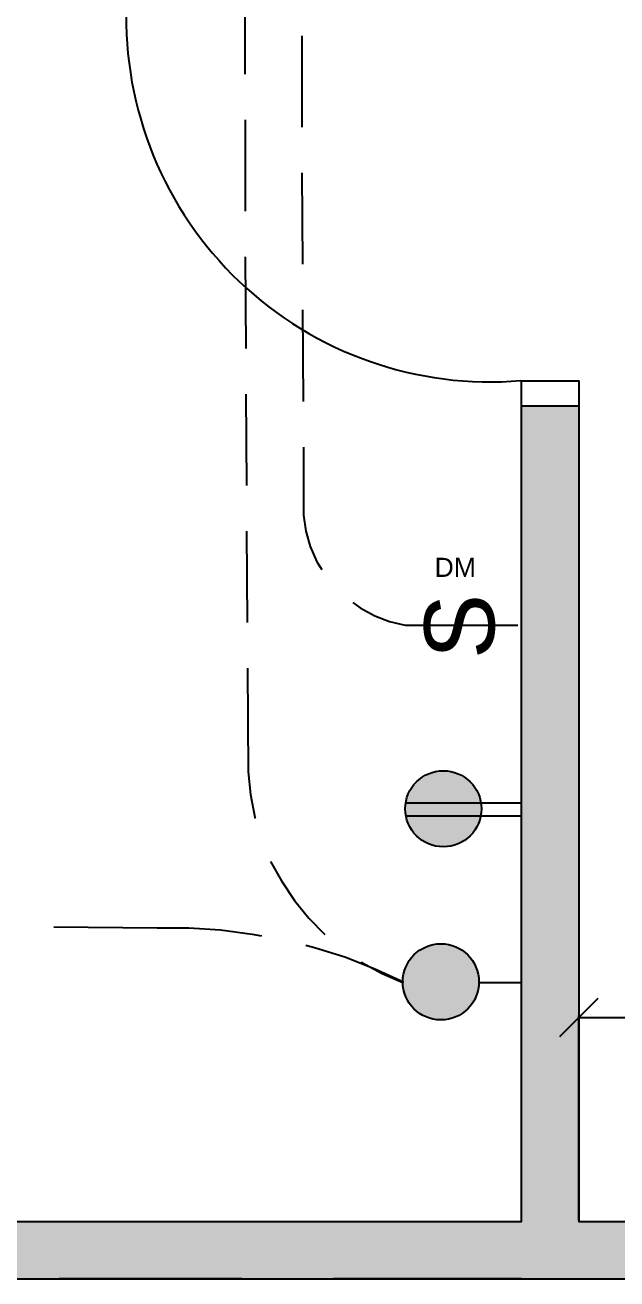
# Model space of a CAD drawing. Header units: millimetres. Extents: x -6528 to 8477, y -4350 to 6937.
# Drawn here: x -1137 to 43, y -2473 to 27 of the extents above; entities that cross this region are included whole.
import ezdxf

# ---------------------------------------------------------------- set-up
doc = ezdxf.new("R2010")
doc.units = ezdxf.units.MM
doc.styles.add('PDF Arial', font='arial.ttf')

msp = doc.modelspace()

# ---------------------------------------------------------------- linework, layer by layer
at = {"color": 7, "lineweight": 25}
for points in [[(-698.5, -71), (-698.5, 111.2)], [(-584.3, -176.7), (-584.3, 5.5)], [(-697.3, -344.4), (-697.3, -162.2)], [(-583.1, -450.1), (-584.3, -267.8)], [(-696.1, -617.7), (-697.3, -435.5)], [(-581.9, -723.4), (-583.1, -541.2)], [(-4584.6, -1469.3), (-4533.6, -1469.3), (-4533.6, -1418.2), (-4584.6, -1418.2), (-4584.6, -1469.3), (-4616.2, -1469.3), (-4502, -1469.3), (-4502, -1571.3), (-4502, -2358.5), (-147, -2358.5), (-147, -682.1)], [(-32.8, -733.1), (-147, -733.1), (-147, -682.1), (-32.8, -682.1), (-32.8, -2358.5), (6999.5, -2358.5), (6999.5, -1571.3), (6999.5, -1873.8)], [(-694.9, -891), (-696.1, -708.8)], [(-581.9, -814.5), (-581.9, -950.5), (-577.1, -982.1), (-568.6, -1012.5), (-555.2, -1042.9), (-545.5, -1058.7)], [(-693.7, -1164.3), (-694.9, -982.1)], [(-483.5, -1124.3), (-468.9, -1135.2), (-439.8, -1151), (-410.6, -1161.9), (-379.1, -1169.2), (-154.3, -1169.2)], [(-693.7, -1255.5), (-692.5, -1462), (-687.6, -1506.9), (-679.1, -1551.9), (-677.9, -1554.3)], [(-4616.2, -1469.3), (-4616.2, -1571.3), (-4616.2, -2472.7), (7113.7, -2472.7), (7113.7, -1469.3), (6999.5, -1469.3), (6999.5, -2358.5)], [(-376.6, -1523.9), (-147, -1523.9)], [(-376.6, -1549.4), (-147, -1549.4)], [(-647.5, -1640.5), (-625.7, -1679.4), (-600.1, -1718.3), (-571, -1753.5), (-539.4, -1786.3)], [(-1080, -1770.5), (-873.5, -1773), (-810.3, -1773), (-747.1, -1776.6), (-684, -1785.1), (-665.7, -1788.7)], [(-382.7, -1881.1), (-441, -1854.3), (-499.3, -1831.3), (-560.1, -1813), (-577.1, -1808.2)], [(-148.2, -1807), (-148.2, -1958.8)], [(-467.7, -1841), (-465.3, -1842.2), (-425.2, -1864.1), (-382.7, -1882.3)], [(-148.2, -1882.3), (-230.8, -1882.3)], [(4.8, -1913.9), (-71.7, -1990.4)], [(-32.8, -2356), (-32.8, -1947.9)], [(-32.8, -1951.5), (6999.5, -1951.5)], [(-704.6, -2472.7), (-1069, -2472.7)], [(-147, -2472.7), (-522.4, -2472.7)]]:
    msp.add_lwpolyline(points, dxfattribs=at)
for centre in [(-303.1, -1535.5), (-308, -1880.5)]:
    msp.add_circle(centre, 75.9, dxfattribs=at)
msp.add_arc((-209.6, 41.3), 725.8, 177.995, 274.8448, dxfattribs=at)
at = {"color": 252, "true_color": 0x959595, "transparency": 33554559}
for points in [[(-32.8, -733.1), (-147, -733.1), (-32.8, -2358.5)], [(-147, -733.1), (-32.8, -2358.5), (-147, -2358.5)], [(7113.7, -2358.5), (-4616.2, -2358.5), (7113.7, -2472.7)], [(-4616.2, -2358.5), (7113.7, -2472.7), (-4616.2, -2472.7)]]:
    msp.add_solid(points, dxfattribs=at)
at = {"color": 102, "true_color": 0x12c44a, "transparency": 33554559}
for points in [[(-336.5, -1469.3), (-255.1, -1476.5), (-348.7, -1476.5)], [(-323.2, -1463.2), (-267.3, -1469.3), (-336.5, -1469.3)], [(-267.3, -1469.3), (-336.5, -1469.3), (-255.1, -1476.5)], [(-308.6, -1460.8), (-280.7, -1463.2), (-323.2, -1463.2)], [(-280.7, -1463.2), (-323.2, -1463.2), (-267.3, -1469.3)], [(-295.2, -1460.8), (-308.6, -1460.8), (-280.7, -1463.2)], [(-366.9, -1497.2), (-230.8, -1510.6), (-373, -1510.6)], [(-358.4, -1486.3), (-236.9, -1497.2), (-366.9, -1497.2)], [(-236.9, -1497.2), (-366.9, -1497.2), (-230.8, -1510.6)], [(-348.7, -1476.5), (-245.4, -1486.3), (-358.4, -1486.3)], [(-245.4, -1486.3), (-358.4, -1486.3), (-236.9, -1497.2)], [(-255.1, -1476.5), (-348.7, -1476.5), (-245.4, -1486.3)], [(-376.6, -1523.9), (-226, -1536.1), (-377.8, -1536.1)], [(-373, -1510.6), (-227.2, -1523.9), (-376.6, -1523.9)], [(-227.2, -1523.9), (-376.6, -1523.9), (-226, -1536.1)], [(-230.8, -1510.6), (-373, -1510.6), (-227.2, -1523.9)], [(-226, -1536.1), (-377.8, -1536.1), (-227.2, -1549.4)], [(-377.8, -1536.1), (-227.2, -1549.4), (-376.6, -1549.4)], [(-227.2, -1549.4), (-376.6, -1549.4), (-230.8, -1562.8)], [(-376.6, -1549.4), (-230.8, -1562.8), (-373, -1562.8)], [(-230.8, -1562.8), (-373, -1562.8), (-236.9, -1576.2)], [(-373, -1562.8), (-236.9, -1576.2), (-366.9, -1576.2)], [(-236.9, -1576.2), (-366.9, -1576.2), (-245.4, -1587.1)], [(-366.9, -1576.2), (-245.4, -1587.1), (-358.4, -1587.1)], [(-245.4, -1587.1), (-358.4, -1587.1), (-256.4, -1596.8)], [(-358.4, -1587.1), (-256.4, -1596.8), (-347.5, -1596.8)], [(-256.4, -1596.8), (-347.5, -1596.8), (-268.5, -1604.1)], [(-347.5, -1596.8), (-268.5, -1604.1), (-336.5, -1604.1)], [(-268.5, -1604.1), (-336.5, -1604.1), (-280.7, -1609)], [(-336.5, -1604.1), (-280.7, -1609), (-323.2, -1609)], [(-280.7, -1609), (-323.2, -1609), (-295.2, -1612.6)], [(-323.2, -1609), (-295.2, -1612.6), (-308.6, -1612.6)]]:
    msp.add_solid(points, dxfattribs=at)
at = {"color": 2, "transparency": 33554559}
for points in [[(-352.3, -1821.5), (-251.5, -1830), (-363.3, -1830)], [(-341.4, -1813), (-261.2, -1821.5), (-352.3, -1821.5)], [(-261.2, -1821.5), (-352.3, -1821.5), (-251.5, -1830)], [(-328, -1808.2), (-273.4, -1813), (-341.4, -1813)], [(-273.4, -1813), (-341.4, -1813), (-261.2, -1821.5)], [(-314.7, -1805.8), (-286.7, -1808.2), (-328, -1808.2)], [(-286.7, -1808.2), (-328, -1808.2), (-273.4, -1813)], [(-300.1, -1805.8), (-314.7, -1805.8), (-286.7, -1808.2)], [(-371.8, -1841), (-236.9, -1854.3), (-377.8, -1854.3)], [(-363.3, -1830), (-243, -1841), (-371.8, -1841)], [(-243, -1841), (-371.8, -1841), (-236.9, -1854.3)], [(-251.5, -1830), (-363.3, -1830), (-243, -1841)], [(-381.5, -1867.7), (-230.8, -1881.1), (-382.7, -1881.1)], [(-377.8, -1854.3), (-232.1, -1867.7), (-381.5, -1867.7)], [(-232.1, -1867.7), (-381.5, -1867.7), (-230.8, -1881.1)], [(-236.9, -1854.3), (-377.8, -1854.3), (-232.1, -1867.7)], [(-230.8, -1881.1), (-382.7, -1881.1), (-232.1, -1895.6)], [(-382.7, -1881.1), (-232.1, -1895.6), (-381.5, -1895.6)], [(-232.1, -1895.6), (-381.5, -1895.6), (-236.9, -1909)], [(-381.5, -1895.6), (-236.9, -1909), (-377.8, -1909)], [(-236.9, -1909), (-377.8, -1909), (-243, -1921.2)], [(-377.8, -1909), (-243, -1921.2), (-371.8, -1921.2)], [(-243, -1921.2), (-371.8, -1921.2), (-251.5, -1932.1)], [(-371.8, -1921.2), (-251.5, -1932.1), (-363.3, -1932.1)], [(-251.5, -1932.1), (-363.3, -1932.1), (-261.2, -1941.8)], [(-363.3, -1932.1), (-261.2, -1941.8), (-352.3, -1941.8)], [(-261.2, -1941.8), (-352.3, -1941.8), (-273.4, -1949.1)], [(-352.3, -1941.8), (-273.4, -1949.1), (-341.4, -1949.1)], [(-273.4, -1949.1), (-341.4, -1949.1), (-286.7, -1954)], [(-341.4, -1949.1), (-286.7, -1954), (-328, -1954)], [(-286.7, -1954), (-328, -1954), (-300.1, -1957.6)], [(-328, -1954), (-300.1, -1957.6), (-314.7, -1957.6)]]:
    msp.add_solid(points, dxfattribs=at)

# ---------------------------------------------------------------- texts
at = {"color": 7, "insert": (-320.7, -1073.2), "char_height": 38.08, "attachment_point": 7, "style": 'PDF Arial'}
msp.add_mtext('DM', dxfattribs=at)
at = {"color": 7, "insert": (-199.3, -1237.2), "char_height": 139.6, "attachment_point": 7, "rotation": 90, "style": 'PDF Arial'}
msp.add_mtext('S', dxfattribs=at)

doc.saveas('drawing.dxf')
